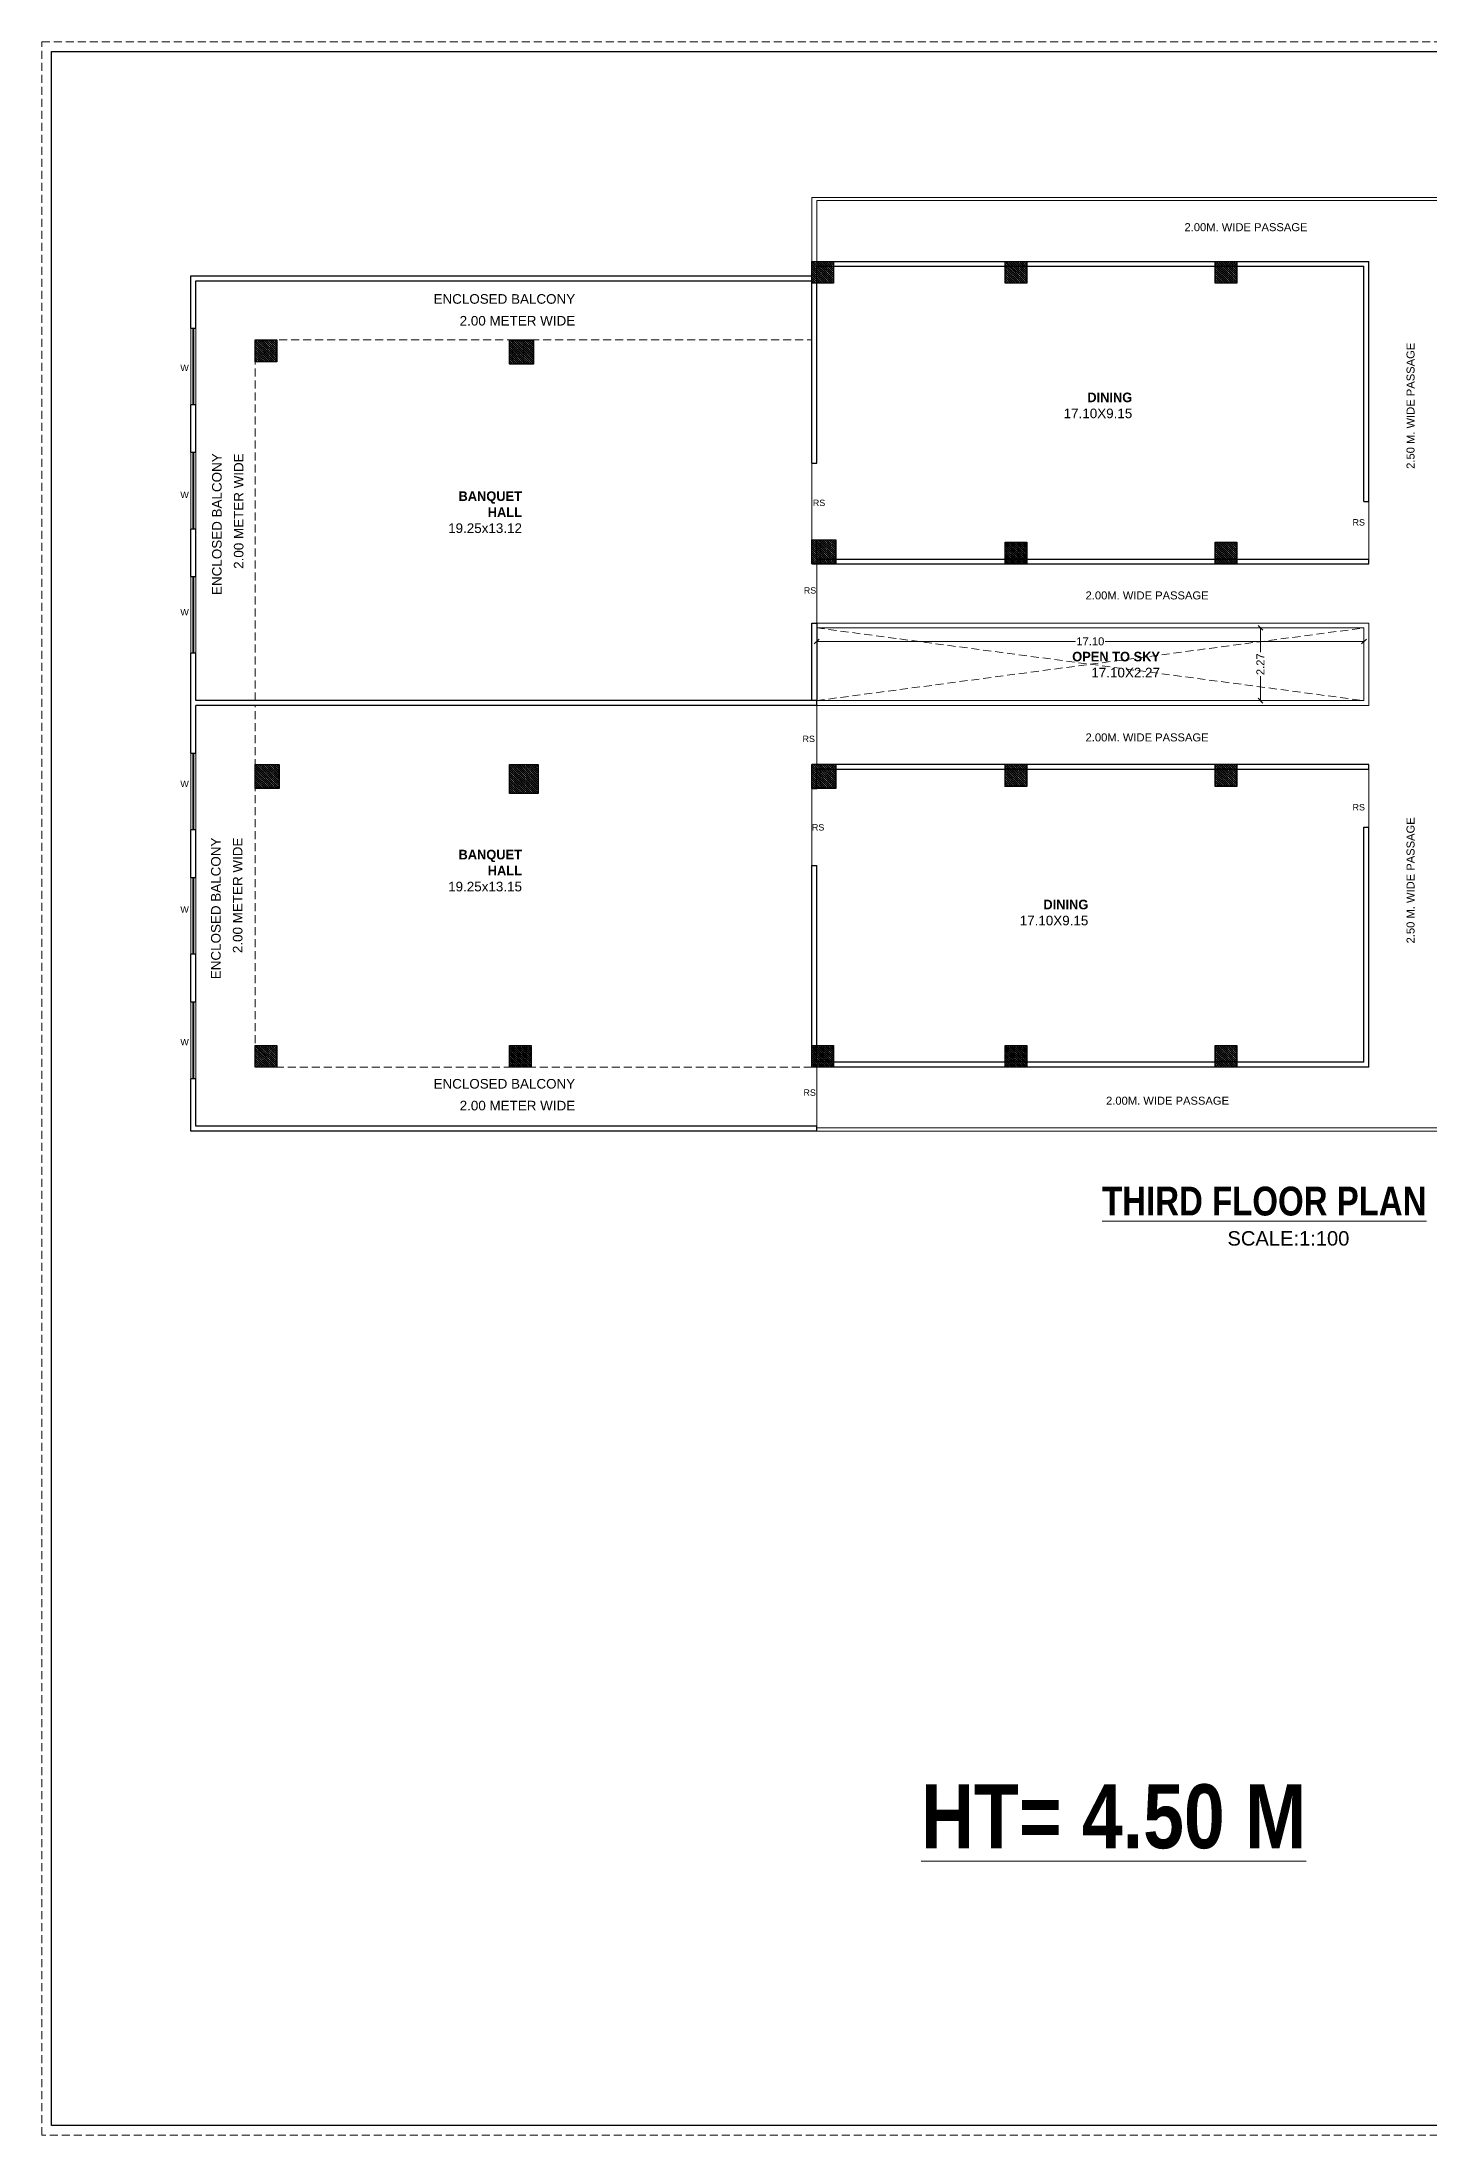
# Model space of a CAD drawing. Header units: feet. Extents: x 1354 to 2117, y 994 to 1430.
# Drawn here: x 1865.7 to 1909.1, y 994.2 to 1059.6 of the extents above; entities that cross this region are included whole.
import ezdxf

# ---------------------------------------------------------------- set-up
doc = ezdxf.new("R2010")
doc.units = ezdxf.units.FT
doc.linetypes.add('DASHED2', pattern=[0.375, 0.25, -0.125])
doc.linetypes.add('HIDDEN', pattern=[0.375, 0.25, -0.125])
for name, color, linetype, lineweight in [('COLUMN (DCPL)', 10, 'Continuous', 30), ('COLUMN HATCH (DCPL)', 42, 'Continuous', 5), ('DIAMENTION', 6, 'Continuous', 13), ('H', 253, 'Continuous', 5), ('tex', 7, 'Continuous', 15), ('wall', 7, 'Continuous', 30), ('WI', 252, 'Continuous', 9), ('WIN', 230, 'Continuous', 9)]:
    doc.layers.add(name, color=color, linetype=linetype, lineweight=lineweight)
doc.layers.add('Layer2', color=240, linetype='Continuous')
doc.styles.add('Arial Narrow', font='arial.ttf')
doc.styles.get("Standard").update_dxf_attribs({"font": 'arial.ttf'})
doc.dimstyles.new('SITE', dxfattribs={"dimtxt": 0.25, "dimasz": 0.15, "dimexe": 0.07, "dimexo": 0.07, "dimgap": 0.05, "dimtad": 0, "dimzin": 0, "dimdsep": 46, "dimtxsty": 'Arial Narrow', "dimblk": 'OBLIQUE', "dimcen": 0.09, "dimclrd": 4, "dimclre": 3, "dimclrt": 6, "dimadec": 0, "dimazin": 0, "dimtfac": 1, "dimtofl": 0, "dimtmove": 2, "dimatfit": 3, "dimfxl": 0, "dimtolj": 1, "dimtzin": 0, "dimlwd": -1, "dimlwe": -1, "dimarcsym": 0})
pattern_1 = [(135, (8003.89852, 720.61888), (-0.03314563037, -0.03314563037), []), (135, (8003.89852, 720.652027), (-0.03314563037, -0.03314563037), [0, -0.046875])]

# ---------------------------------------------------------------- blocks, each defined once
blk = doc.blocks.new('_Oblique')
at = {"layer": 'Layer2', "color": 0, "lineweight": -2}
blk.add_line((-0.5, -0.5), (0.5, 0.5), dxfattribs=at)
blk = doc.blocks.new('*D260')
at = {"layer": 'DEFPOINTS', "color": 0}
for p in [(1903.801, 1041.25), (1907.037, 1041.25), (1907.037, 1038.978)]:
    blk.add_point(p, dxfattribs=at)
at = {"layer": 'DIAMENTION', "color": 3}
for p, q in [((1903.871, 1041.25), (1903.731, 1041.25)), ((1903.871, 1038.978), (1903.731, 1038.978))]:
    blk.add_line(p, q, dxfattribs=at)
at = {"layer": 'DIAMENTION', "color": 4}
for p, q in [((1903.801, 1041.25), (1903.801, 1040.491)), ((1903.801, 1038.978), (1903.801, 1039.737))]:
    blk.add_line(p, q, dxfattribs=at)
at = {"layer": 'DIAMENTION', "color": 4, "xscale": 0.15, "yscale": 0.15, "zscale": 0.15}
for p, rotation in [((1903.801, 1041.25), 90), ((1903.801, 1038.978), 270)]:
    blk.add_blockref('_Oblique', p, dxfattribs=dict(at, rotation=rotation))
at = {"layer": 'DIAMENTION', "color": 6, "insert": (1903.801, 1040.114), "char_height": 0.25, "attachment_point": 5, "rotation": 90, "style": 'Arial Narrow'}
blk.add_mtext('\\A1;2.27', dxfattribs=at)
blk = doc.blocks.new('*D261')
at = {"layer": 'DEFPOINTS', "color": 0}
for p in [(1889.937, 1041.25), (1907.037, 1041.25), (1907.037, 1040.828)]:
    blk.add_point(p, dxfattribs=at)
at = {"layer": 'DIAMENTION', "color": 3}
for p, q in [((1889.937, 1040.898), (1889.937, 1040.758)), ((1907.037, 1040.898), (1907.037, 1040.758))]:
    blk.add_line(p, q, dxfattribs=at)
at = {"layer": 'DIAMENTION', "color": 4}
for p, q in [((1889.937, 1040.828), (1898.027, 1040.828)), ((1907.037, 1040.828), (1898.946, 1040.828))]:
    blk.add_line(p, q, dxfattribs=at)
at = {"layer": 'DIAMENTION', "color": 4, "xscale": 0.15, "yscale": 0.15, "zscale": 0.15, "rotation": 180}
blk.add_blockref('_Oblique', (1889.937, 1040.828), dxfattribs=at)
at = {"layer": 'DIAMENTION', "color": 4, "xscale": 0.15, "yscale": 0.15, "zscale": 0.15}
blk.add_blockref('_Oblique', (1907.037, 1040.828), dxfattribs=at)
at = {"layer": 'DIAMENTION', "color": 6, "insert": (1898.487, 1040.828), "char_height": 0.25, "attachment_point": 5, "style": 'Arial Narrow'}
blk.add_mtext('\\A1;17.10', dxfattribs=at)

msp = doc.modelspace()

# ---------------------------------------------------------------- hatches: boundary and pattern name
at = {"layer": 'COLUMN HATCH (DCPL)'}
h = msp.add_hatch(dxfattribs=at)
h.set_pattern_fill('SACNCR', color=256, scale=0.5, angle=90, style=0)
h.set_pattern_definition(pattern_1)
h.paths.add_polyline_path([(1889.7867, 1052.0192), (1889.7867, 1052.6992), (1890.4667, 1052.6992), (1890.4667, 1052.0192)], flags=0)
h = msp.add_hatch(dxfattribs=at)
h.set_pattern_fill('SACNCR', color=256, scale=0.5, angle=90, style=0)
h.set_pattern_definition([(135, (8003.63352, 720.618886), (-0.03314563037, -0.03314563037), []), (135, (8003.63352, 720.65203), (-0.03314563037, -0.03314563037), [0, -0.046875])])
h.paths.add_polyline_path([(1895.8217, 1052.0192), (1895.8217, 1052.6992), (1896.5017, 1052.6992), (1896.5017, 1052.0192)], flags=0)
h = msp.add_hatch(dxfattribs=at)
h.set_pattern_fill('SACNCR', color=256, scale=0.5, angle=90, style=0)
h.set_pattern_definition([(135, (8003.89852, 720.618886), (-0.03314563037, -0.03314563037), []), (135, (8003.89852, 720.65203), (-0.03314563037, -0.03314563037), [0, -0.046875])])
h.paths.add_polyline_path([(1902.3867, 1052.0192), (1902.3867, 1052.6992), (1903.0667, 1052.6992), (1903.0667, 1052.0192)], flags=0)
h = msp.add_hatch(dxfattribs=at)
h.set_pattern_fill('SACNCR', color=256, scale=0.5, angle=90, style=0)
h.set_pattern_definition(pattern_1)
h.paths.add_polyline_path([(1872.3867, 1049.5649), (1872.3867, 1050.2449), (1873.0667, 1050.2449), (1873.0667, 1049.5649)], flags=0)
h = msp.add_hatch(dxfattribs=at)
h.set_pattern_fill('SACNCR', color=256, scale=0.5, angle=90, style=0)
h.set_pattern_definition([(135, (8003.93352, 720.58388), (-0.03314563037, -0.03314563037), []), (135, (8003.93352, 720.617027), (-0.03314563037, -0.03314563037), [0, -0.046875])])
h.paths.add_polyline_path([(1880.3367, 1049.4949), (1880.3367, 1050.2449), (1881.0867, 1050.2449), (1881.0867, 1049.4949)], flags=0)
h = msp.add_hatch(dxfattribs=at)
h.set_pattern_fill('SACNCR', color=256, scale=0.5, angle=90, style=0)
h.set_pattern_definition([(135, (8003.93352, 721.183886), (-0.03314563037, -0.03314563037), []), (135, (8003.93352, 721.21703), (-0.03314563037, -0.03314563037), [0, -0.046875])])
h.paths.add_polyline_path([(1889.7867, 1043.2492), (1889.7867, 1043.9992), (1890.5367, 1043.9992), (1890.5367, 1043.2492)], flags=0)
h = msp.add_hatch(dxfattribs=at)
h.set_pattern_fill('SACNCR', color=256, scale=0.5, angle=90, style=0)
h.set_pattern_definition([(135, (8003.63352, 721.148886), (-0.03314563037, -0.03314563037), []), (135, (8003.63352, 721.18203), (-0.03314563037, -0.03314563037), [0, -0.046875])])
h.paths.add_polyline_path([(1895.8217, 1043.2492), (1895.8217, 1043.9292), (1896.5017, 1043.9292), (1896.5017, 1043.2492)], flags=0)
h = msp.add_hatch(dxfattribs=at)
h.set_pattern_fill('SACNCR', color=256, scale=0.5, angle=90, style=0)
h.set_pattern_definition([(135, (8003.89852, 721.148886), (-0.03314563037, -0.03314563037), []), (135, (8003.89852, 721.18203), (-0.03314563037, -0.03314563037), [0, -0.046875])])
h.paths.add_polyline_path([(1902.3867, 1043.2492), (1902.3867, 1043.9292), (1903.0667, 1043.9292), (1903.0667, 1043.2492)], flags=0)
h = msp.add_hatch(dxfattribs=at)
h.set_pattern_fill('SACNCR', color=256, scale=0.5, angle=90, style=0)
h.set_pattern_definition([(135, (8003.93352, 720.583877), (-0.03314563037, -0.03314563037), []), (135, (8003.93352, 720.617023), (-0.03314563037, -0.03314563037), [0, -0.046875])])
h.paths.add_polyline_path([(1872.3867, 1036.2275), (1872.3867, 1036.9775), (1873.1367, 1036.9775), (1873.1367, 1036.2275)], flags=0)
h = msp.add_hatch(dxfattribs=at)
h.set_pattern_fill('SACNCR', color=256, scale=0.5, angle=90, style=0)
h.set_pattern_definition([(135, (8004.00852, 720.508877), (-0.03314563037, -0.03314563037), []), (135, (8004.00852, 720.542023), (-0.03314563037, -0.03314563037), [0, -0.046875])])
h.paths.add_polyline_path([(1880.3367, 1036.0775), (1880.3367, 1036.9775), (1881.2367, 1036.9775), (1881.2367, 1036.0775)], flags=0)
h = msp.add_hatch(dxfattribs=at)
h.set_pattern_fill('SACNCR', color=256, scale=0.5, angle=90, style=0)
h.set_pattern_definition([(135, (8003.93352, 720.583877), (-0.03314563037, -0.03314563037), []), (135, (8003.93352, 720.617023), (-0.03314563037, -0.03314563037), [0, -0.046875])])
h.paths.add_polyline_path([(1889.7867, 1036.2275), (1889.7867, 1036.9775), (1890.5367, 1036.9775), (1890.5367, 1036.2275)], flags=0)
h = msp.add_hatch(dxfattribs=at)
h.set_pattern_fill('SACNCR', color=256, scale=0.5, angle=90, style=0)
h.set_pattern_definition([(135, (8003.634224, 720.618877), (-0.03314563037, -0.03314563037), []), (135, (8003.634224, 720.652023), (-0.03314563037, -0.03314563037), [0, -0.046875])])
h.paths.add_polyline_path([(1895.8224, 1036.2975), (1895.8224, 1036.9775), (1896.5024, 1036.9775), (1896.5024, 1036.2975)], flags=0)
h = msp.add_hatch(dxfattribs=at)
h.set_pattern_fill('SACNCR', color=256, scale=0.5, angle=90, style=0)
h.set_pattern_definition([(135, (8003.89852, 720.618877), (-0.03314563037, -0.03314563037), []), (135, (8003.89852, 720.652023), (-0.03314563037, -0.03314563037), [0, -0.046875])])
h.paths.add_polyline_path([(1902.3867, 1036.2975), (1902.3867, 1036.9775), (1903.0667, 1036.9775), (1903.0667, 1036.2975)], flags=0)
h = msp.add_hatch(dxfattribs=at)
h.set_pattern_fill('SACNCR', color=256, scale=0.5, angle=90, style=0)
h.set_pattern_definition([(135, (8003.89852, 721.148877), (-0.03314563037, -0.03314563037), []), (135, (8003.89852, 721.182023), (-0.03314563037, -0.03314563037), [0, -0.046875])])
h.paths.add_polyline_path([(1872.3867, 1027.5275), (1872.3867, 1028.2075), (1873.0667, 1028.2075), (1873.0667, 1027.5275)], flags=0)
h = msp.add_hatch(dxfattribs=at)
h.set_pattern_fill('SACNCR', color=256, scale=0.5, angle=90, style=0)
h.set_pattern_definition([(135, (8003.89852, 721.148877), (-0.03314563037, -0.03314563037), []), (135, (8003.89852, 721.182023), (-0.03314563037, -0.03314563037), [0, -0.046875])])
h.paths.add_polyline_path([(1880.3367, 1027.5275), (1880.3367, 1028.2075), (1881.0167, 1028.2075), (1881.0167, 1027.5275)], flags=0)
h = msp.add_hatch(dxfattribs=at)
h.set_pattern_fill('SACNCR', color=256, scale=0.5, angle=90, style=0)
h.set_pattern_definition([(135, (8003.89852, 721.148877), (-0.03314563037, -0.03314563037), []), (135, (8003.89852, 721.182023), (-0.03314563037, -0.03314563037), [0, -0.046875])])
h.paths.add_polyline_path([(1889.7867, 1027.5275), (1889.7867, 1028.2075), (1890.4667, 1028.2075), (1890.4667, 1027.5275)], flags=0)
h = msp.add_hatch(dxfattribs=at)
h.set_pattern_fill('SACNCR', color=256, scale=0.5, angle=90, style=0)
h.set_pattern_definition([(135, (8003.634224, 721.148877), (-0.03314563037, -0.03314563037), []), (135, (8003.634224, 721.182023), (-0.03314563037, -0.03314563037), [0, -0.046875])])
h.paths.add_polyline_path([(1895.8224, 1027.5275), (1895.8224, 1028.2075), (1896.5024, 1028.2075), (1896.5024, 1027.5275)], flags=0)
h = msp.add_hatch(dxfattribs=at)
h.set_pattern_fill('SACNCR', color=256, scale=0.5, angle=90, style=0)
h.set_pattern_definition([(135, (8003.89852, 721.148877), (-0.03314563037, -0.03314563037), []), (135, (8003.89852, 721.182023), (-0.03314563037, -0.03314563037), [0, -0.046875])])
h.paths.add_polyline_path([(1902.3867, 1027.5275), (1902.3867, 1028.2075), (1903.0667, 1028.2075), (1903.0667, 1027.5275)], flags=0)

# ---------------------------------------------------------------- linework, layer by layer
at = {"layer": 'COLUMN (DCPL)'}
for points in [[(1889.7867, 1052.0192), (1889.7867, 1052.6992), (1890.4667, 1052.6992), (1890.4667, 1052.0192)], [(1895.8217, 1052.0192), (1895.8217, 1052.6992), (1896.5017, 1052.6992), (1896.5017, 1052.0192)], [(1902.3867, 1052.0192), (1902.3867, 1052.6992), (1903.0667, 1052.6992), (1903.0667, 1052.0192)], [(1872.3867, 1049.5649), (1872.3867, 1050.2449), (1873.0667, 1050.2449), (1873.0667, 1049.5649)], [(1880.3367, 1049.4949), (1880.3367, 1050.2449), (1881.0867, 1050.2449), (1881.0867, 1049.4949)], [(1889.7867, 1043.2492), (1889.7867, 1043.9992), (1890.5367, 1043.9992), (1890.5367, 1043.2492)], [(1895.8217, 1043.2492), (1895.8217, 1043.9292), (1896.5017, 1043.9292), (1896.5017, 1043.2492)], [(1902.3867, 1043.2492), (1902.3867, 1043.9292), (1903.0667, 1043.9292), (1903.0667, 1043.2492)], [(1872.3867, 1036.2275), (1872.3867, 1036.9775), (1873.1367, 1036.9775), (1873.1367, 1036.2275)], [(1880.3367, 1036.0775), (1880.3367, 1036.9775), (1881.2367, 1036.9775), (1881.2367, 1036.0775)], [(1889.7867, 1036.2275), (1889.7867, 1036.9775), (1890.5367, 1036.9775), (1890.5367, 1036.2275)], [(1895.8224, 1036.2975), (1895.8224, 1036.9775), (1896.5024, 1036.9775), (1896.5024, 1036.2975)], [(1902.3867, 1036.2975), (1902.3867, 1036.9775), (1903.0667, 1036.9775), (1903.0667, 1036.2975)], [(1872.3867, 1027.5275), (1872.3867, 1028.2075), (1873.0667, 1028.2075), (1873.0667, 1027.5275)], [(1880.3367, 1027.5275), (1880.3367, 1028.2075), (1881.0167, 1028.2075), (1881.0167, 1027.5275)], [(1889.7867, 1027.5275), (1889.7867, 1028.2075), (1890.4667, 1028.2075), (1890.4667, 1027.5275)], [(1895.8224, 1027.5275), (1895.8224, 1028.2075), (1896.5024, 1028.2075), (1896.5024, 1027.5275)], [(1902.3867, 1027.5275), (1902.3867, 1028.2075), (1903.0667, 1028.2075), (1903.0667, 1027.5275)]]:
    msp.add_lwpolyline(points, close=True, dxfattribs=at)
at = {"layer": 'DIAMENTION', "linetype": 'DASHED2'}
for p, q in [((1872.3867, 1038.9781), (1872.3867, 1050.2449)), ((1872.3867, 1050.2449), (1889.7867, 1050.2449)), ((1872.3867, 1027.5281), (1872.3867, 1038.8281)), ((1889.7867, 1027.5281), (1872.3867, 1027.5281))]:
    msp.add_line(p, q, dxfattribs=at)
at = {"layer": 'H', "linetype": 'HIDDEN'}
msp.add_lwpolyline([(1865.7271, 1059.5595), (1947.2222, 1059.5595), (1947.2222, 994.1591), (1865.7271, 994.1591)], close=True, dxfattribs=at)
at = {"layer": 'wall'}
for p, q in [((1889.7867, 1046.3992), (1889.7867, 1052.6998)), ((1889.7867, 1052.2449), (1889.7867, 1052.6998)), ((1889.7867, 1052.6998), (1907.1867, 1052.6998)), ((1889.9367, 1046.3992), (1889.9367, 1052.5498)), ((1889.9367, 1052.5498), (1907.0367, 1052.5498)), ((1907.0367, 1045.1998), (1907.0367, 1052.5498)), ((1907.1867, 1045.1998), (1907.1867, 1052.6998)), ((1870.3867, 1050.6157), (1870.3867, 1052.2449)), ((1870.3867, 1052.2449), (1889.7867, 1052.2449)), ((1870.5367, 1050.6157), (1870.5367, 1052.0949)), ((1870.5367, 1052.0949), (1889.7867, 1052.0949)), ((1870.3867, 1050.6157), (1870.5367, 1050.6157)), ((1870.3867, 1046.7365), (1870.3867, 1048.2157)), ((1870.5367, 1048.2157), (1870.3867, 1048.2157)), ((1870.5367, 1046.7365), (1870.5367, 1048.2157)), ((1870.3867, 1046.7365), (1870.5367, 1046.7365)), ((1889.7867, 1046.3992), (1889.9367, 1046.3992)), ((1907.0367, 1045.1998), (1907.1867, 1045.1998)), ((1870.3867, 1042.8573), (1870.3867, 1044.3365)), ((1870.5367, 1044.3365), (1870.3867, 1044.3365)), ((1870.5367, 1042.8573), (1870.5367, 1044.3365)), ((1889.7867, 1043.2498), (1889.7867, 1043.9992)), ((1889.7867, 1043.9992), (1889.9367, 1043.9992)), ((1889.9367, 1043.3998), (1889.9367, 1043.9992)), ((1889.7867, 1043.2498), (1907.1867, 1043.2498)), ((1889.9367, 1043.3998), (1907.1867, 1043.3998)), ((1907.1867, 1043.2498), (1907.1867, 1043.3998)), ((1870.3867, 1042.8573), (1870.5367, 1042.8573)), ((1870.3867, 1037.3406), (1870.3867, 1040.4573)), ((1870.5367, 1040.4573), (1870.3867, 1040.4573)), ((1870.5367, 1038.9781), (1870.5367, 1040.4573)), ((1889.9367, 1038.9781), (1870.5367, 1038.9781)), ((1870.5367, 1037.3406), (1870.5367, 1038.8281)), ((1889.9367, 1038.8281), (1870.5367, 1038.8281)), ((1889.9367, 1038.8281), (1889.9367, 1038.9781)), ((1870.3867, 1037.3406), (1870.5367, 1037.3406)), ((1889.7867, 1036.2275), (1889.7867, 1036.9781)), ((1907.1867, 1036.9781), (1889.7867, 1036.9781)), ((1890.2374, 1036.9781), (1889.7867, 1036.9781)), ((1889.9367, 1036.2275), (1889.9367, 1036.8281)), ((1907.1867, 1036.8281), (1889.9367, 1036.8281)), ((1890.2374, 1036.8281), (1889.9367, 1036.8281)), ((1907.1867, 1036.8281), (1907.1867, 1036.9781)), ((1889.7867, 1036.2275), (1889.9367, 1036.2275)), ((1870.3867, 1033.4531), (1870.3867, 1034.9406)), ((1870.5367, 1034.9406), (1870.3867, 1034.9406)), ((1870.5367, 1033.4531), (1870.5367, 1034.9406)), ((1907.0367, 1027.6781), (1907.0367, 1035.0281)), ((1907.0367, 1035.0281), (1907.1867, 1035.0281)), ((1907.1867, 1027.5281), (1907.1867, 1035.0281)), ((1870.3867, 1033.4531), (1870.5367, 1033.4531)), ((1889.7867, 1027.5281), (1889.7867, 1033.8275)), ((1889.7867, 1033.8275), (1889.9367, 1033.8275)), ((1889.9367, 1027.6781), (1889.9367, 1033.8275)), ((1870.3867, 1029.5656), (1870.3867, 1031.0531)), ((1870.5367, 1031.0531), (1870.3867, 1031.0531)), ((1870.5367, 1029.5656), (1870.5367, 1031.0531)), ((1870.3867, 1029.5656), (1870.5367, 1029.5656)), ((1907.1867, 1027.5281), (1889.7867, 1027.5281)), ((1907.0367, 1027.6781), (1889.9367, 1027.6781)), ((1870.3867, 1025.5281), (1870.3867, 1027.1656)), ((1870.5367, 1027.1656), (1870.3867, 1027.1656)), ((1870.5367, 1025.6781), (1870.5367, 1027.1656)), ((1889.9367, 1025.5281), (1870.3867, 1025.5281)), ((1889.9367, 1025.6781), (1870.5367, 1025.6781)), ((1889.9367, 1025.5281), (1889.9367, 1025.6781))]:
    msp.add_line(p, q, dxfattribs=at)
for points in [[(1866.0271, 1059.2595), (1946.9222, 1059.2595), (1946.9222, 994.4591), (1866.0271, 994.4591)], [(1889.7867, 1041.3998), (1889.9367, 1041.3998), (1889.9367, 1038.9781), (1889.7867, 1038.9781)]]:
    msp.add_lwpolyline(points, close=True, dxfattribs=at)
at = {"layer": 'WI', "linetype": 'DASHED2'}
for p, q in [((1889.9367, 1038.9781), (1907.0367, 1041.2498)), ((1889.9367, 1041.2498), (1907.0367, 1038.9781))]:
    msp.add_line(p, q, dxfattribs=at)
at = {"layer": 'WIN'}
for p, q in [((1889.7867, 1054.6998), (1933.5353, 1054.6998)), ((1889.7867, 1052.6998), (1889.7867, 1054.6998)), ((1889.9367, 1054.5998), (1933.3853, 1054.5998)), ((1889.9367, 1052.6998), (1889.9367, 1054.5998)), ((1870.3867, 1050.6157), (1870.3867, 1048.2157)), ((1870.4467, 1050.6157), (1870.4467, 1048.2157)), ((1870.4767, 1050.6157), (1870.4767, 1048.2157)), ((1870.5367, 1050.6157), (1870.5367, 1048.2157)), ((1870.3867, 1046.7365), (1870.3867, 1044.3365)), ((1870.4467, 1046.7365), (1870.4467, 1044.3365)), ((1870.4767, 1046.7365), (1870.4767, 1044.3365)), ((1870.5367, 1046.7365), (1870.5367, 1044.3365)), ((1889.7867, 1043.9992), (1889.7867, 1046.3992)), ((1907.1867, 1045.1998), (1907.1867, 1043.3998)), ((1889.9367, 1043.2498), (1889.9367, 1041.3998)), ((1870.3867, 1042.8573), (1870.3867, 1040.4573)), ((1870.4467, 1042.8573), (1870.4467, 1040.4573)), ((1870.4767, 1042.8573), (1870.4767, 1040.4573)), ((1870.5367, 1042.8573), (1870.5367, 1040.4573)), ((1889.7867, 1041.3998), (1907.1867, 1041.3998)), ((1889.9367, 1038.9781), (1889.9367, 1041.2498)), ((1889.9367, 1041.2498), (1907.0367, 1041.2498)), ((1907.0367, 1041.2498), (1907.0367, 1038.9781)), ((1907.1867, 1041.3998), (1907.1867, 1038.8281)), ((1907.0367, 1038.9781), (1889.9367, 1038.9781)), ((1889.9367, 1036.9781), (1889.9367, 1038.8281)), ((1907.1867, 1038.8281), (1889.9367, 1038.8281)), ((1870.3867, 1037.3406), (1870.3867, 1034.9406)), ((1870.4467, 1037.3406), (1870.4467, 1034.9406)), ((1870.4767, 1037.3406), (1870.4767, 1034.9406)), ((1870.5367, 1037.3406), (1870.5367, 1034.9406)), ((1907.1867, 1036.8281), (1907.1867, 1035.0281)), ((1889.7867, 1036.2275), (1889.7867, 1033.8275)), ((1870.3867, 1033.4531), (1870.3867, 1031.0531)), ((1870.4467, 1033.4531), (1870.4467, 1031.0531)), ((1870.4767, 1033.4531), (1870.4767, 1031.0531)), ((1870.5367, 1033.4531), (1870.5367, 1031.0531)), ((1870.3867, 1029.5656), (1870.3867, 1027.1656)), ((1870.4467, 1029.5656), (1870.4467, 1027.1656)), ((1870.4767, 1029.5656), (1870.4767, 1027.1656)), ((1870.5367, 1029.5656), (1870.5367, 1027.1656)), ((1889.9367, 1025.6781), (1889.9367, 1027.5281)), ((1889.9367, 1025.6281), (1926.5942, 1025.6281)), ((1889.9367, 1025.5281), (1926.4942, 1025.5281))]:
    msp.add_line(p, q, dxfattribs=at)

# ---------------------------------------------------------------- texts
at = {"layer": 'tex', "attachment_point": 9}
for s, insert, char_height, width in [('2.00M. WIDE PASSAGE', (1905.2711, 1053.6414), 0.25, 6.383345), ('ENCLOSED BALCONY', (1882.3907, 1051.3729), 0.3, 4.528107), ('2.00 METER WIDE', (1882.3907, 1050.6917), 0.3, 4.528107), ('W', (1870.3184, 1049.2739), 0.2, 0.27083), ('{\\fCentury Gothic|b1|i0|c0|p34;\\W5.51386; }{\\fCentury Gothic|b1|i0|c0|p34;DINING}\\P{\\fArial|b0|i0|c0|p34;\\W2.69264; }17.10X9.15', (1899.7975, 1047.7974), 0.3, 1.363256), ('W', (1870.3184, 1045.3046), 0.2, 0.27083), ('{\\fCentury Gothic|b1|i0|c0|p34;\\W5.19908; }{\\fCentury Gothic|b1|i0|c0|p34;BANQUET }{\\fCentury Gothic|b1|i0|c0|p34;\\W5.19908; }{\\fCentury Gothic|b1|i0|c0|p34;HALL}\\P{\\fArial|b0|i0|c0|p34;\\W3.37014; }19.25x13.12', (1880.7286, 1044.2116), 0.3, 1.363256), ('RS', (1890.2049, 1045.0533), 0.2, 0.27083), ('RS', (1907.0678, 1044.4446), 0.2, 0.27083), ('RS', (1889.9218, 1042.3188), 0.2, 0.27083), ('W', (1870.3184, 1041.6396), 0.2, 0.27083), ('2.00M. WIDE PASSAGE', (1902.1811, 1042.1362), 0.25, 6.383345), ('{\\fCentury Gothic|b1|i0|c0|p34;OPEN TO SKY}\\P17.10X2.27', (1900.6625, 1039.699), 0.3, 3.15905), ('2.00M. WIDE PASSAGE', (1902.1811, 1037.7002), 0.25, 6.383345), ('RS', (1889.8828, 1037.6798), 0.2, 0.27083), ('W', (1870.3184, 1036.2746), 0.2, 0.27083), ('RS', (1907.0678, 1035.5439), 0.2, 0.27083), ('RS', (1890.1754, 1034.9164), 0.2, 0.27083), ('{\\fCentury Gothic|b1|i0|c0|p34;\\W5.24461; }{\\fCentury Gothic|b1|i0|c0|p34;BANQUET }{\\fCentury Gothic|b1|i0|c0|p34;\\W5.24461; }{\\fCentury Gothic|b1|i0|c0|p34;HALL}\\P{\\fArial|b0|i0|c0|p34;\\W3.39299; }19.25x13.15', (1880.7286, 1033.0137), 0.3, 1.363256), ('{\\fCentury Gothic|b1|i0|c0|p34;\\W5.51386; }{\\fCentury Gothic|b1|i0|c0|p34;DINING}\\P{\\fArial|b0|i0|c0|p34;\\W2.69264; }17.10X9.15', (1898.4239, 1031.9527), 0.3, 1.363256), ('W', (1870.3184, 1032.3506), 0.2, 0.27083), ('W', (1870.3184, 1028.2093), 0.2, 0.27083), ('ENCLOSED BALCONY', (1882.3907, 1026.8524), 0.3, 4.528107), ('RS', (1889.9114, 1026.6286), 0.2, 0.27083), ('2.00 METER WIDE', (1882.3907, 1026.1712), 0.3, 4.528107), ('2.00M. WIDE PASSAGE', (1902.8202, 1026.3496), 0.25, 6.383345), ('{\\fArial|b0|i0|c0|p34;\\W9.41348; }SCALE:1:100', (1906.5803, 1021.9456), 0.45, 0.406244)]:
    msp.add_mtext(s, dxfattribs=dict(at, insert=insert, char_height=char_height, width=width))
at = {"layer": 'tex', "attachment_point": 9, "rotation": 90}
for s, insert, char_height, width in [('2.50 M. WIDE PASSAGE', (1908.6202, 1050.159), 0.25, 6.165468), ('ENCLOSED BALCONY', (1871.3494, 1046.704), 0.3, 4.528107), ('2.00 METER WIDE', (1872.0306, 1046.704), 0.3, 4.528107), ('2.50 M. WIDE PASSAGE', (1908.6202, 1035.3318), 0.25, 6.165468), ('ENCLOSED BALCONY', (1871.3179, 1034.6983), 0.3, 4.528107), ('2.00 METER WIDE', (1871.9991, 1034.6983), 0.3, 4.528107)]:
    msp.add_mtext(s, dxfattribs=dict(at, insert=insert, char_height=char_height, width=width))
at = {"layer": 'tex', "ltscale": 0.05, "attachment_point": 1}
for s, insert, char_height, width in [('{\\fSwis721 Cn BT|b1|i0|c0|p34;\\W6.00117;  }{\\fSwis721 Cn BT|b1|i0|c0|p34;\\LTHIRD FLOOR PLAN}', (1895.4135, 1023.7919), 0.9, 16.592959), ('{\\fSwis721 Cn BT|b1|i0|c0|p34;\\W4.07166; }{\\fSwis721 Cn BT|b1|i0|c0|p34;\\LHT= 4.50 M}', (1890.6051, 1005.121), 2, 18.497896)]:
    msp.add_mtext(s, dxfattribs=dict(at, insert=insert, char_height=char_height, width=width))

# ---------------------------------------------------------------- dimensions: what is measured, and where the dimension line sits
at = {"layer": 'DIAMENTION'}
dim = msp.add_linear_dim(base=(1907.0367, 1040.8283), p1=(1889.9367, 1041.2498), p2=(1907.0367, 1041.2498), dimstyle='SITE', dxfattribs=at)
dim.commit()
dim.dimension.update_dxf_attribs({"geometry": '*D261', "text_midpoint": (1898.4867, 1040.8283)})
at = {"layer": 'DIAMENTION', "color": 1}
dim = msp.add_linear_dim(base=(1903.8009, 1041.2498), p1=(1907.0367, 1038.9781), p2=(1907.0367, 1041.2498), angle=90, dimstyle='SITE', dxfattribs=at)
dim.commit()
dim.dimension.update_dxf_attribs({"geometry": '*D260', "text_midpoint": (1903.8009, 1040.114)})

doc.saveas('drawing.dxf')
